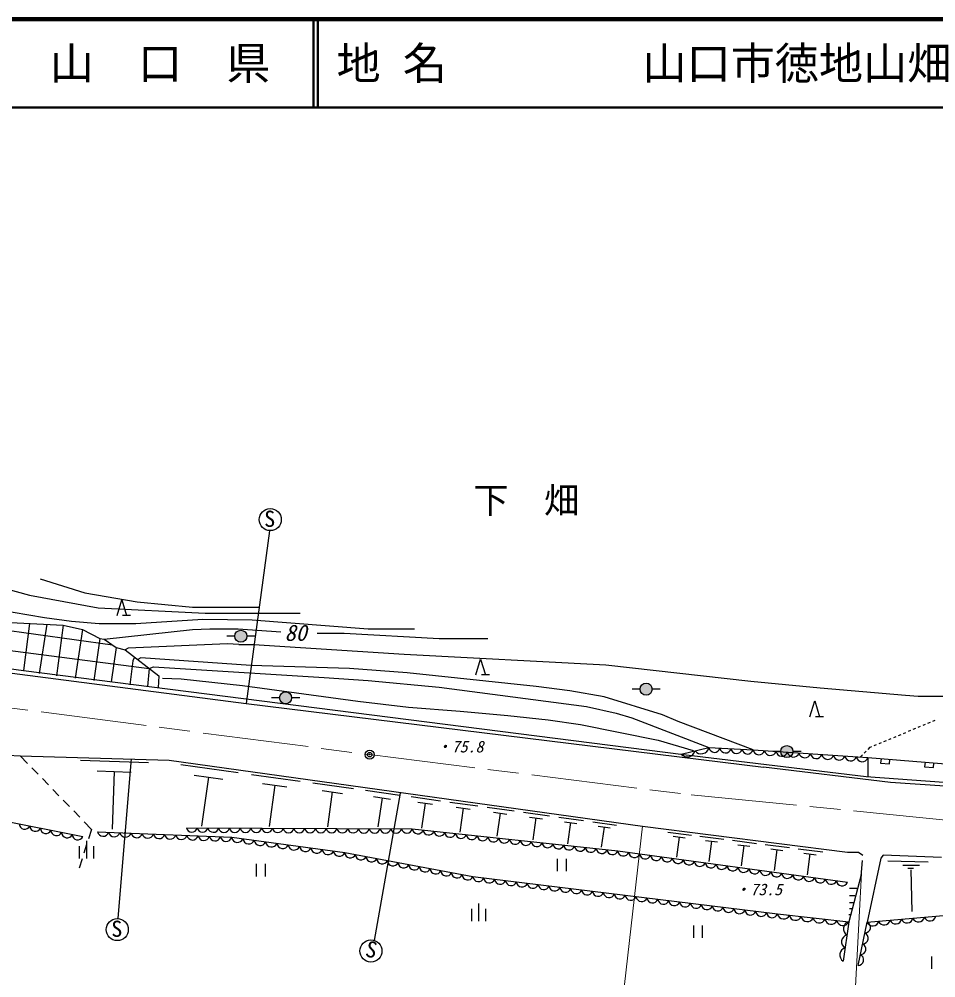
# Model space of a CAD drawing. Units: millimetres, scale not verified. Extents: x 40000 to 680000, y 20000 to 380000.
# Drawn here: x 334424 to 438265, y 271421 to 380000 of the extents above; entities that cross this region are included whole.
import ezdxf
from ezdxf.enums import TextEntityAlignment as Align

# ---------------------------------------------------------------- set-up
doc = ezdxf.new("R2010")
doc.units = ezdxf.units.MM
doc.header["$LTSCALE"] = 1000
doc.header["$PDMODE"] = 32
doc.header["$PDSIZE"] = 500
doc.linetypes.add('CHAIN', pattern=[18.5, 12, -1.5, 3.5, -1.5])
for name, color, linetype, lineweight in [('M-BGD', 7, 'Continuous', 25), ('M-BMK', 2, 'CHAIN', 13), ('M-BMK-SRVR', 3, 'Continuous', 25), ('M-STR-HTXT', 7, 'Continuous', 13), ('M-TTL', 2, 'Continuous', 140), ('M-TTL-LINE', 7, 'Continuous', 50)]:
    doc.layers.add(name, color=color, linetype=linetype, lineweight=lineweight)
doc.layers.add('M-BMK-HTXT', color=7, linetype='Continuous')
doc.layers.add('M-TTL-TXT', color=7, linetype='Continuous')
doc.styles.add('ＭＳ ゴシック', font='')
doc.styles.get('ＭＳ ゴシック').set_extended_font_data('MS Gothic')

msp = doc.modelspace()

# ---------------------------------------------------------------- hatches: boundary and pattern name
at = {"layer": 'M-BGD'}
for points in [[(360218, 310109, -0.41421), (359535, 309426, -0.41421), (358852, 310109, -0.41421), (359535, 310792, -0.41421)], [(406126, 304112, -1), (404760, 304112, -1)], [(365293, 303129, -1), (363927, 303129, -1)], [(422068, 297046, -1), (420703, 297046, -1)]]:
    msp.add_hatch(color=256, dxfattribs=at).paths.add_polyline_path(points)

# ---------------------------------------------------------------- linework, layer by layer
for p, q in [((362781, 322044), (360156, 302486)), ((336788, 316625), (341868, 315017)), ((332131, 315694), (335603, 314763)), ((341868, 315017), (347795, 314001)), ((335603, 314763), (343392, 313323)), ((345511, 312451), (346051, 314251)), ((346051, 314251), (346591, 312451)), ((347795, 314001), (354060, 313408)), ((331877, 313154), (337296, 312223)), ((343392, 313323), (355499, 312731)), ((354060, 313408), (361595, 313408)), ((355499, 312731), (366252, 312731)), ((345001, 309090), (326967, 311630)), ((331115, 311799), (339413, 311376)), ((337296, 312223), (340344, 311799)), ((340344, 311799), (343477, 311545)), ((347041, 312451), (346141, 312451)), ((347625, 311545), (355245, 312053)), ((355245, 312053), (360833, 311969)), ((360833, 311969), (373957, 310953)), ((335603, 311545), (334925, 306211)), ((337550, 311461), (336703, 305873)), ((339413, 311376), (338651, 305619)), ((339413, 311376), (341614, 310868)), ((341614, 310868), (340767, 305365)), ((341614, 310868), (343561, 309852)), ((343477, 311545), (347625, 311545)), ((344069, 309767), (354060, 310868)), ((354060, 310868), (356007, 310953)), ((356007, 310953), (359225, 310953)), ((359225, 310953), (364051, 310614)), ((373957, 310953), (379206, 310953)), ((322310, 309937), (349149, 306465)), ((343561, 309852), (342884, 305111)), ((343561, 309852), (344069, 309767)), ((344069, 309767), (345424, 308836)), ((357939, 310145), (358853, 310145)), ((360232, 310145), (361146, 310145)), ((368199, 310445), (371247, 310445)), ((371247, 310445), (382000, 309852)), ((382000, 309852), (387503, 309852)), ((345424, 308836), (344831, 304941)), ((345424, 308836), (346440, 308582)), ((346779, 308751), (346440, 308582)), ((346440, 308582), (350250, 305619)), ((358039, 309259), (346779, 308751)), ((359309, 309175), (358039, 309259)), ((359309, 309175), (361003, 309175)), ((361003, 309175), (378021, 308074)), ((347287, 307312), (346948, 304603)), ((347456, 307651), (347287, 307312)), ((348218, 307651), (347879, 307481)), ((360664, 306804), (348218, 307651)), ((378021, 308074), (400881, 306889)), ((386159, 305727), (386699, 307527)), ((386699, 307527), (387239, 305727)), ((334925, 306211), (409686, 296729)), ((349149, 306465), (348980, 304433)), ((349149, 306465), (349657, 306635)), ((349657, 306635), (368961, 305449)), ((371840, 306465), (360664, 306804)), ((378359, 305957), (371840, 306465)), ((400881, 306889), (417306, 305026)), ((350250, 305619), (350165, 304264)), ((350673, 305365), (352790, 305280)), ((352790, 305280), (359733, 304518)), ((368961, 305449), (373957, 305111)), ((373957, 305111), (382000, 304349)), ((393007, 304433), (378359, 305957)), ((387689, 305727), (386789, 305727)), ((359733, 304518), (372771, 302740)), ((382000, 304349), (398679, 302147)), ((396817, 303925), (393007, 304433)), ((403847, 304148), (404761, 304149)), ((406140, 304148), (407054, 304149)), ((417306, 305026), (425180, 304264)), ((425180, 304264), (434832, 303417)), ((363015, 303165), (363928, 303165)), ((365308, 303165), (366222, 303165)), ((400711, 303248), (396817, 303925)), ((407315, 301216), (400711, 303248)), ((434832, 303417), (436271, 303333)), ((436271, 303333), (439235, 303333)), ((360156, 302486), (418745, 295289)), ((372771, 302740), (378529, 302063)), ((378529, 302063), (384371, 301639)), ((398679, 302147), (402066, 301385)), ((424002, 300987), (424542, 302787)), ((424542, 302787), (425082, 300987)), ((384371, 301639), (389789, 301131)), ((389789, 301131), (394361, 300623)), ((402066, 301385), (403844, 300877)), ((403844, 300877), (412565, 297491)), ((409093, 300454), (407315, 301216)), ((425532, 300987), (424632, 300987)), ((394361, 300623), (398002, 300115)), ((398002, 300115), (406807, 298337)), ((417560, 297237), (409093, 300454)), ((435710, 299570), (435987, 299685)), ((436264, 299800), (436541, 299915)), ((436818, 300030), (437095, 300145)), ((437372, 300260), (437649, 300375)), ((437926, 300490), (438203, 300605)), ((433493, 298650), (433770, 298765)), ((434047, 298880), (434324, 298995)), ((434601, 299110), (434878, 299225)), ((435155, 299340), (435433, 299455)), ((406807, 298337), (410787, 297152)), ((430589, 297300), (430839, 297548)), ((430839, 297548), (430999, 297615)), ((431276, 297730), (431553, 297845)), ((431830, 297960), (432108, 298075)), ((432385, 298190), (432662, 298305)), ((432939, 298420), (433216, 298535)), ((292365, 297330), (341634, 287422)), ((334541, 296580), (335382, 295711)), ((419790, 297082), (420703, 297083)), ((422083, 297082), (422997, 297083)), ((429702, 296417), (429951, 296665)), ((430164, 296876), (430377, 297088)), ((341364, 296067), (349064, 295828)), ((347117, 296221), (345593, 278187)), ((352740, 295567), (359251, 294662)), ((430560, 296359), (452474, 294581)), ((430560, 296359), (430577, 294209)), ((432055, 296237), (432015, 295739)), ((432015, 295739), (433011, 295658)), ((433011, 295658), (433052, 296156)), ((437039, 295833), (436998, 295335)), ((437995, 295254), (438035, 295752)), ((335869, 295208), (336565, 294489)), ((343253, 294852), (347103, 294733)), ((345178, 294793), (344975, 288248)), ((354232, 294364), (357487, 293912)), ((360745, 294454), (366248, 293689)), ((436998, 295335), (437995, 295254)), ((337052, 293987), (337747, 293268)), ((355860, 294138), (355090, 288604)), ((362006, 293438), (364757, 293055)), ((363382, 293246), (362731, 288569)), ((367674, 293491), (372305, 292847)), ((338234, 292765), (338930, 292047)), ((368735, 292635), (371051, 292313)), ((369893, 292474), (369346, 288538)), ((373673, 292657), (377549, 292118)), ((377597, 292326), (374634, 275647)), ((339417, 291544), (340113, 290826)), ((374561, 291941), (376499, 291671)), ((375530, 291806), (375072, 288512)), ((378813, 291942), (382141, 291480)), ((379576, 291328), (381240, 291096)), ((380408, 291212), (380015, 288383)), ((383200, 291333), (386391, 290889)), ((340600, 290323), (341295, 289605)), ((383931, 290743), (385527, 290521)), ((384729, 290632), (384352, 287920)), ((387447, 290742), (390506, 290317)), ((388148, 290177), (389677, 289964)), ((388913, 290071), (388551, 287471)), ((391560, 290170), (394491, 289763)), ((341782, 289102), (342624, 288233)), ((392232, 289629), (393697, 289425)), ((392964, 289527), (392618, 287036)), ((395543, 289617), (398349, 289226)), ((396186, 289098), (397589, 288903)), ((396888, 289001), (396556, 286616)), ((399400, 289080), (402085, 288707)), ((342624, 288233), (342282, 287176)), ((343293, 287975), (358499, 287343)), ((346440, 287923), (346355, 287839)), ((400015, 288584), (401358, 288398)), ((400687, 288491), (400369, 286208)), ((407907, 287931), (410569, 287591)), ((342074, 284949), (342074, 286949)), ((408521, 287447), (409852, 287277)), ((409187, 287362), (408898, 285099)), ((411545, 287467), (414239, 287123)), ((412167, 286976), (413514, 286805)), ((412840, 286891), (412548, 284600)), ((415215, 286998), (417942, 286650)), ((341274, 284949), (341274, 286349)), ((342067, 286510), (341759, 285559)), ((342874, 284949), (342874, 286349)), ((415844, 286502), (417208, 286328)), ((416526, 286415), (416230, 284097)), ((418918, 286526), (421678, 286173)), ((419555, 286023), (420935, 285847)), ((420245, 285935), (419946, 283589)), ((422653, 286049), (425447, 285692)), ((429498, 285637), (430006, 285299)), ((341544, 284893), (341202, 283836)), ((395381, 284901), (395381, 283501)), ((396431, 283501), (396431, 284901)), ((423298, 285541), (424695, 285362)), ((423997, 285451), (423694, 283077)), ((429921, 284706), (429752, 282928)), ((432038, 284960), (430492, 277739)), ((432292, 285299), (432038, 284960)), ((438896, 285045), (432292, 285299)), ((432834, 284656), (437386, 284550)), ((361269, 284315), (361269, 282915)), ((362319, 282915), (362319, 284315)), ((434519, 284199), (436403, 284199)), ((435093, 283848), (435748, 283860)), ((435444, 283661), (435549, 278945)), ((429752, 282928), (428397, 277763)), ((428482, 281573), (429329, 281573)), ((428482, 280727), (429075, 280727)), ((385701, 277849), (385701, 279249)), ((386501, 277849), (386501, 279849)), ((387301, 277849), (387301, 279249)), ((428482, 279965), (428990, 279965)), ((428482, 279287), (428821, 279287)), ((428397, 278610), (428651, 278610)), ((410795, 277347), (410795, 275947)), ((411845, 275947), (411845, 277347)), ((428397, 277763), (427778, 273326)), ((437786, 273840), (437786, 272440))]:
    msp.add_line(p, q, dxfattribs=at)
for points in [[(276799, 315177), (288397, 312179), (291311, 311547), (295137, 310827), (302264, 309984), (321040, 307566), (360156, 302486)], [(276934, 315631), (287208, 313014), (291754, 311995), (296617, 311159), (300818, 310679), (311898, 309204), (317568, 308485), (321971, 307989), (334925, 306211)], [(295979, 300454), (304225, 299129), (317252, 297624), (321939, 297244), (334541, 296580)], [(334541, 296580), (351408, 296055), (405029, 288601), (428265, 285635), (429498, 285637)], [(409411, 296764), (412565, 297491), (417560, 297237), (430560, 296359)], [(409686, 296729), (430387, 294223), (444327, 293193), (458877, 292241)], [(458877, 291818), (433140, 293550), (418745, 295289)], [(353363, 288414), (378956, 288295), (402238, 285807), (428246, 282253)], [(358499, 287343), (371307, 285611), (385821, 282886), (420338, 278656), (428397, 277763)], [(429453, 272810), (430492, 277739), (442151, 278754), (449997, 275525), (463731, 276405), (478067, 276760), (489011, 277108)]]:
    msp.add_lwpolyline(points, dxfattribs=at)
for centre, radius in [((362863, 323321), 1250), ((359535, 310109), 683), ((405443, 304112), 683), ((364610, 303129), 683), ((421385, 297046), 683), ((345540, 276886), 1250), ((374267, 274463), 1250)]:
    msp.add_circle(centre, radius, dxfattribs=at)
for centre, radius, start, end in [((410108, 297340), 905, 219.55784, 346.40328), ((411685, 297703), 905, 219.55784, 346.40328), ((413196, 297600), 641, 189.78952, 344.38881), ((414445, 297536), 641, 189.78952, 344.38881), ((415694, 297473), 641, 189.78952, 344.38881), ((416943, 297409), 641, 189.78952, 344.38881), ((418222, 297367), 674, 191.12461, 341.14682), ((419522, 297279), 674, 191.12461, 341.14682), ((420822, 297191), 674, 191.12461, 341.14682), ((422122, 297103), 674, 191.12461, 341.14682), ((423422, 297016), 674, 191.12461, 341.14682), ((424722, 296928), 674, 191.12461, 341.14682), ((426022, 296840), 674, 191.12461, 341.14682), ((427322, 296752), 674, 191.12461, 341.14682), ((428622, 296664), 674, 191.12461, 341.14682), ((429922, 296576), 674, 191.12461, 341.14682), ((335050, 288874), 626, 180.21282, 337.04761), ((336251, 288633), 626, 180.21282, 337.04761), ((337453, 288391), 626, 180.21282, 337.04761), ((338655, 288150), 626, 180.21282, 337.04761), ((339857, 287908), 626, 180.21282, 337.04761), ((343933, 288101), 652, 191.10828, 344.13222), ((345200, 288048), 652, 191.10828, 344.13222), ((346467, 287996), 652, 191.10828, 344.13222), ((347734, 287943), 652, 191.10828, 344.13222), ((349001, 287890), 652, 191.10828, 344.13222), ((353973, 288532), 621, 190.99438, 348.47511), ((355192, 288527), 621, 190.99438, 348.47511), ((356411, 288521), 621, 190.99438, 348.47511), ((357629, 288516), 621, 190.99438, 348.47511), ((358848, 288510), 621, 190.99438, 348.47511), ((360067, 288504), 621, 190.99438, 348.47511), ((361285, 288499), 621, 190.99438, 348.47511), ((362504, 288493), 621, 190.99438, 348.47511), ((363723, 288487), 621, 190.99438, 348.47511), ((364941, 288482), 621, 190.99438, 348.47511), ((366160, 288476), 621, 190.99438, 348.47511), ((367379, 288470), 621, 190.99438, 348.47511), ((368598, 288465), 621, 190.99438, 348.47511), ((369816, 288459), 621, 190.99438, 348.47511), ((371035, 288453), 621, 190.99438, 348.47511), ((372254, 288448), 621, 190.99438, 348.47511), ((373472, 288442), 621, 190.99438, 348.47511), ((374691, 288437), 621, 190.99438, 348.47511), ((375910, 288431), 621, 190.99438, 348.47511), ((377128, 288425), 621, 190.99438, 348.47511), ((378347, 288420), 621, 190.99438, 348.47511), ((379582, 288359), 630, 185.78459, 342.01529), ((380808, 288228), 630, 185.78459, 342.01529), ((382033, 288097), 630, 185.78459, 342.01529), ((383259, 287966), 630, 185.78459, 342.01529), ((384484, 287835), 630, 185.78459, 342.01529), ((341058, 287666), 626, 180.21282, 337.04761), ((350269, 287838), 652, 191.10828, 344.13222), ((351536, 287785), 652, 191.10828, 344.13222), ((352803, 287732), 652, 191.10828, 344.13222), ((354070, 287680), 652, 191.10828, 344.13222), ((355337, 287627), 652, 191.10828, 344.13222), ((356604, 287574), 652, 191.10828, 344.13222), ((357871, 287522), 652, 191.10828, 344.13222), ((359161, 287423), 668, 186.84208, 337.75737), ((360442, 287250), 668, 186.84208, 337.75737), ((361723, 287076), 668, 186.84208, 337.75737), ((363004, 286903), 668, 186.84208, 337.75737), ((364285, 286730), 668, 186.84208, 337.75737), ((385709, 287704), 630, 185.78459, 342.01529), ((386935, 287573), 630, 185.78459, 342.01529), ((388160, 287442), 630, 185.78459, 342.01529), ((389385, 287311), 630, 185.78459, 342.01529), ((390611, 287180), 630, 185.78459, 342.01529), ((391836, 287049), 630, 185.78459, 342.01529), ((393062, 286918), 630, 185.78459, 342.01529), ((394287, 286787), 630, 185.78459, 342.01529), ((365566, 286557), 668, 186.84208, 337.75737), ((366847, 286384), 668, 186.84208, 337.75737), ((368127, 286211), 668, 186.84208, 337.75737), ((369408, 286037), 668, 186.84208, 337.75737), ((370689, 285864), 668, 186.84208, 337.75737), ((371936, 285624), 629, 181.17378, 337.55867), ((395512, 286657), 630, 185.78459, 342.01529), ((396738, 286526), 630, 185.78459, 342.01529), ((397963, 286395), 630, 185.78459, 342.01529), ((399188, 286264), 630, 185.78459, 342.01529), ((400414, 286133), 630, 185.78459, 342.01529), ((401639, 286002), 630, 185.78459, 342.01529), ((402876, 285862), 641, 184.89597, 339.53875), ((404115, 285693), 641, 184.89597, 339.53875), ((373145, 285397), 629, 181.17378, 337.55867), ((374355, 285170), 629, 181.17378, 337.55867), ((375564, 284943), 629, 181.17378, 337.55867), ((376774, 284716), 629, 181.17378, 337.55867), ((405353, 285523), 641, 184.89597, 339.53875), ((406592, 285354), 641, 184.89597, 339.53875), ((407830, 285185), 641, 184.89597, 339.53875), ((409069, 285016), 641, 184.89597, 339.53875), ((410307, 284846), 641, 184.89597, 339.53875), ((411546, 284677), 641, 184.89597, 339.53875), ((377983, 284489), 629, 181.17378, 337.55867), ((379193, 284262), 629, 181.17378, 337.55867), ((380402, 284035), 629, 181.17378, 337.55867), ((381612, 283808), 629, 181.17378, 337.55867), ((382821, 283580), 629, 181.17378, 337.55867), ((412784, 284508), 641, 184.89597, 339.53875), ((414022, 284339), 641, 184.89597, 339.53875), ((415261, 284169), 641, 184.89597, 339.53875), ((416499, 284000), 641, 184.89597, 339.53875), ((417738, 283831), 641, 184.89597, 339.53875), ((418976, 283662), 641, 184.89597, 339.53875), ((420215, 283492), 641, 184.89597, 339.53875), ((384031, 283353), 629, 181.17378, 337.55867), ((385240, 283126), 629, 181.17378, 337.55867), ((386454, 282945), 636, 185.33164, 340.69365), ((387687, 282794), 636, 185.33164, 340.69365), ((388920, 282643), 636, 185.33164, 340.69365), ((390152, 282492), 636, 185.33164, 340.69365), ((421453, 283323), 641, 184.89597, 339.53875), ((422692, 283154), 641, 184.89597, 339.53875), ((423930, 282984), 641, 184.89597, 339.53875), ((425168, 282815), 641, 184.89597, 339.53875), ((426407, 282646), 641, 184.89597, 339.53875), ((427645, 282477), 641, 184.89597, 339.53875), ((391385, 282341), 636, 185.33164, 340.69365), ((392618, 282190), 636, 185.33164, 340.69365), ((393851, 282039), 636, 185.33164, 340.69365), ((395083, 281888), 636, 185.33164, 340.69365), ((396316, 281737), 636, 185.33164, 340.69365), ((397549, 281586), 636, 185.33164, 340.69365), ((398782, 281435), 636, 185.33164, 340.69365), ((400014, 281283), 636, 185.33164, 340.69365), ((401247, 281132), 636, 185.33164, 340.69365), ((402480, 280981), 636, 185.33164, 340.69365), ((403712, 280830), 636, 185.33164, 340.69365), ((404945, 280679), 636, 185.33164, 340.69365), ((406178, 280528), 636, 185.33164, 340.69365), ((407411, 280377), 636, 185.33164, 340.69365), ((408643, 280226), 636, 185.33164, 340.69365), ((409876, 280075), 636, 185.33164, 340.69365), ((411109, 279924), 636, 185.33164, 340.69365), ((412342, 279773), 636, 185.33164, 340.69365), ((413574, 279622), 636, 185.33164, 340.69365), ((414807, 279470), 636, 185.33164, 340.69365), ((416040, 279319), 636, 185.33164, 340.69365), ((417272, 279168), 636, 185.33164, 340.69365), ((418505, 279017), 636, 185.33164, 340.69365), ((419738, 278866), 636, 185.33164, 340.69365), ((421032, 278787), 707, 190.68179, 336.67783), ((422375, 278638), 707, 190.68179, 336.67783), ((423719, 278489), 707, 190.68179, 336.67783), ((425062, 278341), 707, 190.68179, 336.67783), ((426405, 278192), 707, 190.68179, 336.67783), ((432421, 278080), 673, 199.85282, 350.10132), ((433716, 278193), 673, 199.85282, 350.10132), ((435011, 278306), 673, 199.85282, 350.10132), ((436307, 278419), 673, 199.85282, 350.10132), ((437602, 278532), 673, 199.85282, 350.10132), ((427748, 278043), 707, 190.68179, 336.67783), ((428599, 276981), 808, 104.44326, 239.66987), ((430219, 277153), 646, 271.18178, 64.99389), ((431125, 277968), 673, 199.85282, 350.10132), ((428392, 275502), 808, 104.44326, 239.66987), ((429959, 275921), 646, 271.18178, 64.99389), ((428186, 274023), 808, 104.44326, 239.66987), ((429699, 274689), 646, 271.18178, 64.99389), ((429439, 273457), 646, 271.18178, 64.99389)]:
    msp.add_arc(centre, radius, start, end, dxfattribs=at)
at = {"layer": 'M-BMK'}
for points in [[(275793, 311789), (281755, 309937), (290221, 307905), (300212, 306296), (374128, 296698)], [(374128, 296698), (410543, 292139), (440534, 289181), (473478, 286690)]]:
    msp.add_lwpolyline(points, dxfattribs=at)
at = {"layer": 'M-BMK-SRVR'}
msp.add_circle((374128, 296698), 500, dxfattribs=at)
msp.add_point((374128, 296698), dxfattribs=at)
at = {"layer": 'M-STR-HTXT'}
for p, q in [((405029, 288601), (401558, 258121)), ((428482, 257189), (429921, 284706))]:
    msp.add_line(p, q, dxfattribs=at)
at = {"layer": 'M-TTL'}
msp.add_line((680000, 380000), (40000, 380000), dxfattribs=at)
at = {"layer": 'M-TTL-LINE'}
for p, q in [((367750, 380000), (367750, 370000)), ((368250, 380000), (368250, 370000)), ((40000, 370000), (680000, 370000))]:
    msp.add_line(p, q, dxfattribs=at)

# ---------------------------------------------------------------- texts
at = {"layer": 'M-BGD', "style": 'ＭＳ ゴシック'}
for p in [(362185, 321948), (344862, 275512)]:
    msp.add_text('S', height=1833, dxfattribs=at).set_placement(p, align=Align.BOTTOM_LEFT)
at = {"layer": 'M-BGD', "style": 'ＭＳ ゴシック', "oblique": 15}
for s, height, p in [('80', 1833, (364499, 309036)), ('・75.8', 1320, (381627, 296552)), ('・73.5', 1320, (415456, 280376))]:
    msp.add_text(s, height=height, dxfattribs=at).set_placement(p, align=Align.BOTTOM_LEFT)
at = {"layer": 'M-BGD', "style": 'ＭＳ ゴシック'}
msp.add_text('S', height=1833, rotation=347.025, dxfattribs=at).set_placement((373395, 273347), align=Align.BOTTOM_LEFT)
at = {"layer": 'M-BMK-HTXT', "style": 'ＭＳ ゴシック'}
msp.add_text('下\u3000畑', height=2933, dxfattribs=at).set_placement((385879, 323167), align=Align.BOTTOM_LEFT)
at = {"layer": 'M-TTL-TXT', "style": 'ＭＳ ゴシック'}
msp.add_text('山\u3000口\u3000県', height=3666, dxfattribs=at).set_placement((350375, 375000), align=Align.MIDDLE_CENTER)
for s, p in [('地 名', (370380, 375000)), ('山口市徳地山畑', (405024, 375000))]:
    msp.add_text(s, height=3666, dxfattribs=at).set_placement(p, align=Align.MIDDLE_LEFT)

doc.saveas('drawing.dxf')
